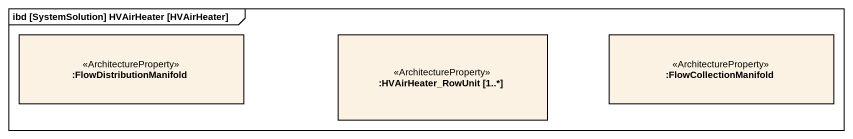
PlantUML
@startuml
mainframe ibd [SystemSolution] HVAirHeater [HVAirHeater]
rectangle ":FlowDistributionManifold" as FlowDistributionManifold <<ArchitectureProperty>>
rectangle ":HVAirHeater_RowUnit [1..*]" as HVAirHeater_RowUnit_1 <<ArchitectureProperty>>
rectangle ":FlowCollectionManifold" as FlowCollectionManifold <<ArchitectureProperty>>
@enduml
